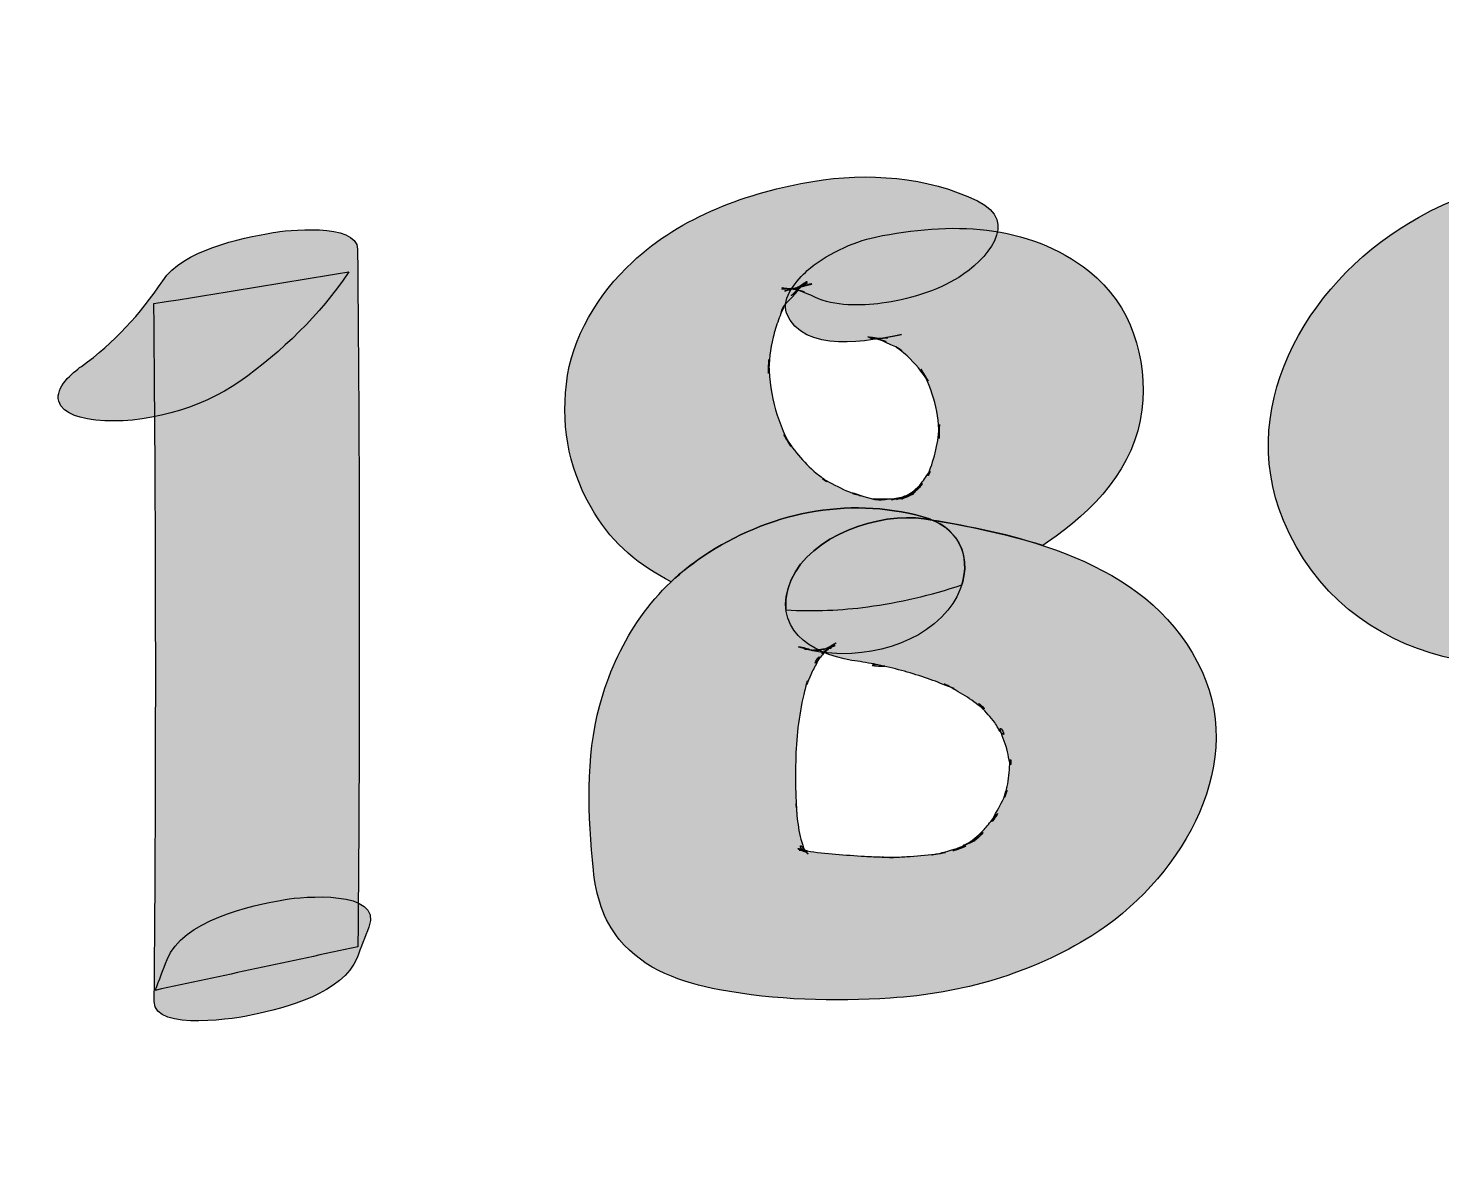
# Model space of a CAD drawing. Header units: millimetres. Extents: x -36 to 627, y -167 to 363.
# Drawn here: x 382.63 to 400.49, y 42.4 to 56.68 of the extents above; entities that cross this region are included whole.
import ezdxf

# ---------------------------------------------------------------- set-up
doc = ezdxf.new("R2010")
doc.units = ezdxf.units.MM
doc.header["$MEASUREMENT"] = 0
doc.layers.add('layer 1', color=7, linetype='Continuous')

msp = doc.modelspace()

# ---------------------------------------------------------------- hatches: boundary and pattern name
at = {"layer": 'layer 1', "true_color": 0x252422}
h = msp.add_hatch(color=250, dxfattribs=at)
edge = h.paths.add_edge_path()
edge.add_spline(control_points=[(405.3619, 53.827), (403.9753, 55.1485), (401.819, 55.1857), (400.1934, 54.2856), (398.8725, 53.5542), (397.8635, 51.9789), (398.4879, 50.4587), (399.2508, 48.6029), (401.5326, 48.1792), (403.1894, 49.1107), (404.7743, 50.0019), (405.2346, 52.0032), (405.0494, 53.6916), (404.9951, 54.1875), (404.0476, 54.1105), (403.7576, 54.0526), (403.3938, 53.9803), (402.4777, 53.6933), (402.4752, 53.1932), (402.4593, 50.1255), (402.5906, 47.0601), (402.883, 44.006), (402.9363, 43.4528), (404.0257, 43.5925), (404.3494, 43.6794), (404.8074, 43.8019), (405.5099, 44.1233), (405.4553, 44.6954), (405.1756, 47.6224), (405.0358, 50.5605), (405.0513, 53.501), (404.1932, 53.3346), (403.3351, 53.1684), (402.477, 53.0027), (402.5883, 51.9932), (402.3984, 50.9137), (401.8035, 50.0775), (401.7834, 50.0492), (401.6923, 49.9747), (401.693, 49.9782), (401.7237, 50.1131), (402.1184, 50.1451), (402.128, 50.1344), (402.0575, 50.2161), (401.79, 50.273), (401.6918, 50.3427), (401.3758, 50.5663), (401.1368, 50.9149), (401.0118, 51.2766), (400.7533, 52.0239), (400.9657, 52.8608), (401.5704, 53.3412), (401.635, 53.3927), (401.7906, 53.4175), (401.6982, 53.4034), (401.5882, 53.3861), (401.826, 53.3939), (401.8758, 53.3861), (402.3001, 53.3182), (402.6706, 53.098), (402.9771, 52.8051), (403.4055, 52.3968), (404.1984, 52.5499), (404.6849, 52.7601), (404.9838, 52.8891), (405.795, 53.414), (405.3619, 53.827)], knot_values=[0, 0, 0, 0, 0.0454545, 0.0454545, 0.0454545, 0.0909091, 0.0909091, 0.0909091, 0.1363636, 0.1363636, 0.1363636, 0.1818182, 0.1818182, 0.1818182, 0.2272727, 0.2272727, 0.2272727, 0.2727273, 0.2727273, 0.2727273, 0.3181818, 0.3181818, 0.3181818, 0.3636364, 0.3636364, 0.3636364, 0.4090909, 0.4090909, 0.4090909, 0.4545455, 0.4545455, 0.4545455, 0.5, 0.5, 0.5, 0.5454545, 0.5454545, 0.5454545, 0.5909091, 0.5909091, 0.5909091, 0.6363636, 0.6363636, 0.6363636, 0.6818182, 0.6818182, 0.6818182, 0.7272727, 0.7272727, 0.7272727, 0.7727273, 0.7727273, 0.7727273, 0.8181818, 0.8181818, 0.8181818, 0.8636364, 0.8636364, 0.8636364, 0.9090909, 0.9090909, 0.9090909, 0.9545455, 0.9545455, 0.9545455, 1, 1, 1, 1], degree=3, periodic=1)
h = msp.add_hatch(color=250, dxfattribs=at)
edge = h.paths.add_edge_path()
edge.add_spline(control_points=[(394.6229, 54.4956), (393.9915, 54.8016), (393.2299, 54.8561), (392.5452, 54.7412), (391.7291, 54.6045), (390.877, 54.2985), (390.2645, 53.7216), (389.8302, 53.3127), (389.4988, 52.7824), (389.4302, 52.18), (389.3632, 51.5882), (389.4775, 51.058), (389.7846, 50.5509), (390.0213, 50.1601), (390.362, 49.8791), (390.7559, 49.6848), (390.877, 49.7999), (391.0093, 49.9061), (391.1531, 50.0026), (391.9727, 50.5523), (392.9739, 50.7688), (393.934, 50.5043), (394.3911, 50.3783), (394.5398, 50.0074), (394.4258, 49.6463), (394.0364, 49.5117), (393.631, 49.4208), (393.2365, 49.3673), (392.9107, 49.3234), (392.5584, 49.3069), (392.2043, 49.3289), (392.1914, 49.4404), (392.2104, 49.5664), (392.2709, 49.7067), (392.5125, 50.2664), (393.3871, 50.5658), (393.9504, 50.4771), (394.4355, 50.4008), (394.9545, 50.3016), (395.4475, 50.1408), (395.4475, 50.1408), (395.5082, 50.1817), (395.5082, 50.1817), (396.0851, 50.5788), (396.6149, 51.1243), (396.6994, 51.8535), (396.7745, 52.5055), (396.5681, 53.1884), (396.0366, 53.6039), (395.2491, 54.2205), (394.2755, 54.2311), (393.3346, 54.0382), (393.0511, 53.9801), (392.692, 53.8073), (392.4731, 53.6139), (392.3518, 53.5067), (392.1416, 53.2712), (392.2132, 53.0778), (392.4068, 52.5553), (393.2808, 52.7274), (393.6642, 52.8061), (393.4128, 52.7606), (393.3554, 52.747), (393.4921, 52.7653), (393.2667, 52.7552), (393.2175, 52.7511), (393.3453, 52.7522), (393.5619, 52.741), (393.0838, 52.8079), (393.295, 52.7583), (393.3341, 52.7517), (393.3725, 52.744), (393.4109, 52.7344), (393.4886, 52.7138), (393.4879, 52.715), (393.4081, 52.7375), (393.3287, 52.7618), (393.3269, 52.7606), (393.4027, 52.7339), (393.4394, 52.7197), (393.4755, 52.7037), (393.5116, 52.6866), (393.5554, 52.6653), (393.6335, 52.6392), (393.6672, 52.6014), (393.5814, 52.66), (393.5731, 52.6635), (393.6441, 52.612), (393.675, 52.5878), (393.7051, 52.5623), (393.7342, 52.5357), (393.8377, 52.4416), (393.9241, 52.3339), (393.9999, 52.2168), (393.9999, 52.2168), (393.9098, 52.3683), (393.9098, 52.3683), (394.0685, 52.0979), (394.1418, 51.8055), (394.1401, 51.493), (394.1406, 51.5515), (394.1413, 51.6102), (394.1418, 51.6688), (394.1329, 51.448), (394.0826, 51.2516), (394.0034, 51.0463), (393.972, 50.9634), (394.0785, 51.1568), (393.9933, 51.0397), (393.9573, 50.9894), (393.9222, 50.9386), (393.885, 50.8887), (393.7831, 50.752), (393.9927, 50.9805), (393.9058, 50.9089), (393.866, 50.8763), (393.8269, 50.8409), (393.7897, 50.8066), (393.6495, 50.6781), (393.962, 50.9124), (393.8477, 50.845), (393.8033, 50.8183), (393.7578, 50.7918), (393.714, 50.7639), (393.5163, 50.6396), (393.998, 50.881), (393.7796, 50.7965), (393.7311, 50.7775), (393.682, 50.7574), (393.634, 50.7373), (393.4844, 50.6745), (393.9725, 50.8373), (393.7625, 50.7799), (393.7134, 50.7663), (393.6649, 50.7515), (393.6157, 50.7391), (393.3973, 50.6841), (393.7016, 50.7616), (393.7536, 50.7628), (393.6963, 50.7616), (393.6288, 50.742), (393.5713, 50.7349), (393.5193, 50.7284), (393.3245, 50.7143), (393.5495, 50.7279), (393.7743, 50.7408), (393.579, 50.7307), (393.5263, 50.7302), (393.4755, 50.7296), (393.424, 50.7307), (393.3732, 50.7326), (393.1778, 50.7408), (393.3926, 50.7042), (393.4453, 50.7225), (393.3707, 50.6965), (393.192, 50.7621), (393.1164, 50.7806), (392.9701, 50.8154), (393.079, 50.8096), (393.1482, 50.767), (393.1098, 50.7906), (393.0499, 50.8019), (393.0073, 50.8183), (392.905, 50.8597), (392.8092, 50.9101), (392.7121, 50.9622), (392.5824, 51.0313), (392.7784, 50.9042), (392.7062, 50.9634), (392.6676, 50.9953), (392.6264, 51.0238), (392.5878, 51.0557), (392.4234, 51.1954), (392.2884, 51.3593), (392.1772, 51.5433), (392.2074, 51.493), (392.2369, 51.4421), (392.2671, 51.3918), (392.076, 51.7308), (391.9848, 52.1037), (391.9873, 52.4926), (391.9859, 52.4338), (391.9854, 52.3753), (391.9848, 52.3161), (391.9901, 52.4701), (392.0067, 52.6221), (392.0428, 52.7719), (392.0612, 52.8458), (392.0831, 52.9191), (392.1097, 52.9908), (392.1226, 53.0268), (392.1369, 53.0624), (392.1523, 53.0973), (392.1884, 53.176), (392.1837, 53.1671), (392.1376, 53.0694), (392.1423, 53.1961), (392.3352, 53.2843), (392.367, 53.3955), (392.2617, 53.2867), (392.2453, 53.2677), (392.3169, 53.3382), (392.3441, 53.3635), (392.3719, 53.3885), (392.4008, 53.4126), (392.6222, 53.5978), (392.2298, 53.3204), (392.3937, 53.4103), (392.6665, 53.5613), (392.1559, 53.3185), (392.3518, 53.3979), (392.4766, 53.4482), (392.7151, 53.4812), (392.2802, 53.3819), (392.3345, 53.3944), (392.3902, 53.4098), (392.444, 53.4234), (391.9896, 53.3061), (392.2553, 53.3747), (392.3754, 53.3949), (392.1451, 53.3831), (392.0938, 53.3789), (392.2203, 53.3813), (392.2577, 53.3813), (392.2956, 53.3808), (392.3328, 53.3784), (392.1404, 53.3991), (392.1008, 53.4026), (392.2144, 53.389), (392.2516, 53.3843), (392.2884, 53.3777), (392.3251, 53.3707), (392.3618, 53.3635), (392.3984, 53.3553), (392.4346, 53.3459), (392.2907, 53.392), (392.2659, 53.3991), (392.3612, 53.3672), (392.431, 53.3387), (392.5002, 53.3115), (392.5683, 53.2789), (392.8109, 53.1612), (393.1565, 53.1689), (393.4128, 53.2014), (393.7328, 53.2422), (394.1128, 53.3534), (394.3874, 53.5292), (394.7224, 53.7434), (395.1763, 54.2275), (394.6229, 54.4956)], knot_values=[0, 0, 0, 0, 0.0120482, 0.0120482, 0.0120482, 0.0240964, 0.0240964, 0.0240964, 0.0361446, 0.0361446, 0.0361446, 0.0481928, 0.0481928, 0.0481928, 0.060241, 0.060241, 0.060241, 0.0722892, 0.0722892, 0.0722892, 0.0843373, 0.0843373, 0.0843373, 0.0963855, 0.0963855, 0.0963855, 0.1084337, 0.1084337, 0.1084337, 0.1204819, 0.1204819, 0.1204819, 0.1325301, 0.1325301, 0.1325301, 0.1445783, 0.1445783, 0.1445783, 0.1566265, 0.1566265, 0.1566265, 0.1686747, 0.1686747, 0.1686747, 0.1807229, 0.1807229, 0.1807229, 0.1927711, 0.1927711, 0.1927711, 0.2048193, 0.2048193, 0.2048193, 0.2168675, 0.2168675, 0.2168675, 0.2289157, 0.2289157, 0.2289157, 0.2409639, 0.2409639, 0.2409639, 0.253012, 0.253012, 0.253012, 0.2650602, 0.2650602, 0.2650602, 0.2771084, 0.2771084, 0.2771084, 0.2891566, 0.2891566, 0.2891566, 0.3012048, 0.3012048, 0.3012048, 0.313253, 0.313253, 0.313253, 0.3253012, 0.3253012, 0.3253012, 0.3373494, 0.3373494, 0.3373494, 0.3493976, 0.3493976, 0.3493976, 0.3614458, 0.3614458, 0.3614458, 0.373494, 0.373494, 0.373494, 0.3855422, 0.3855422, 0.3855422, 0.3975904, 0.3975904, 0.3975904, 0.4096386, 0.4096386, 0.4096386, 0.4216867, 0.4216867, 0.4216867, 0.4337349, 0.4337349, 0.4337349, 0.4457831, 0.4457831, 0.4457831, 0.4578313, 0.4578313, 0.4578313, 0.4698795, 0.4698795, 0.4698795, 0.4819277, 0.4819277, 0.4819277, 0.4939759, 0.4939759, 0.4939759, 0.5060241, 0.5060241, 0.5060241, 0.5180723, 0.5180723, 0.5180723, 0.5301205, 0.5301205, 0.5301205, 0.5421687, 0.5421687, 0.5421687, 0.5542169, 0.5542169, 0.5542169, 0.5662651, 0.5662651, 0.5662651, 0.5783133, 0.5783133, 0.5783133, 0.5903614, 0.5903614, 0.5903614, 0.6024096, 0.6024096, 0.6024096, 0.6144578, 0.6144578, 0.6144578, 0.626506, 0.626506, 0.626506, 0.6385542, 0.6385542, 0.6385542, 0.6506024, 0.6506024, 0.6506024, 0.6626506, 0.6626506, 0.6626506, 0.6746988, 0.6746988, 0.6746988, 0.686747, 0.686747, 0.686747, 0.6987952, 0.6987952, 0.6987952, 0.7108434, 0.7108434, 0.7108434, 0.7228916, 0.7228916, 0.7228916, 0.7349398, 0.7349398, 0.7349398, 0.746988, 0.746988, 0.746988, 0.7590361, 0.7590361, 0.7590361, 0.7710843, 0.7710843, 0.7710843, 0.7831325, 0.7831325, 0.7831325, 0.7951807, 0.7951807, 0.7951807, 0.8072289, 0.8072289, 0.8072289, 0.8192771, 0.8192771, 0.8192771, 0.8313253, 0.8313253, 0.8313253, 0.8433735, 0.8433735, 0.8433735, 0.8554217, 0.8554217, 0.8554217, 0.8674699, 0.8674699, 0.8674699, 0.8795181, 0.8795181, 0.8795181, 0.8915663, 0.8915663, 0.8915663, 0.9036145, 0.9036145, 0.9036145, 0.9156627, 0.9156627, 0.9156627, 0.9277108, 0.9277108, 0.9277108, 0.939759, 0.939759, 0.939759, 0.9518072, 0.9518072, 0.9518072, 0.9638554, 0.9638554, 0.9638554, 0.9759036, 0.9759036, 0.9759036, 0.9879518, 0.9879518, 0.9879518, 1, 1, 1, 1], degree=3, periodic=1)
h = msp.add_hatch(color=250, dxfattribs=at)
edge = h.paths.add_edge_path()
edge.add_spline(control_points=[(385.305, 52.2141), (385.8428, 52.5964), (386.3126, 53.0491), (386.6825, 53.5972), (385.8617, 53.464), (385.0416, 53.3301), (384.2208, 53.1971), (384.2485, 50.2589), (384.2504, 47.3208), (384.2255, 44.3826), (384.2225, 43.9862), (385.3191, 44.1791), (385.467, 44.211), (385.873, 44.2981), (386.6151, 44.4886), (386.7862, 44.9325), (386.8358, 45.062), (386.8861, 45.1916), (386.9358, 45.3213), (387.1198, 45.7994), (386.0843, 45.7059), (385.8795, 45.6697), (385.441, 45.5929), (384.577, 45.404), (384.3871, 44.9112), (384.3374, 44.7815), (384.2876, 44.652), (384.2373, 44.5223), (385.0906, 44.7058), (385.9446, 44.8887), (386.7979, 45.072), (386.8222, 48.0102), (386.8211, 50.9483), (386.7932, 53.8858), (386.7897, 54.2279), (385.8694, 54.1209), (385.725, 54.0954), (385.3008, 54.0207), (384.5919, 53.8716), (384.3314, 53.4858), (384.0474, 53.0646), (383.7196, 52.6994), (383.3048, 52.4047), (383.1922, 52.3248), (382.9715, 52.1401), (383.0183, 51.965), (383.0656, 51.788), (383.3486, 51.7419), (383.4858, 51.7265), (384.0793, 51.6621), (384.8185, 51.8685), (385.305, 52.2141)], knot_values=[0, 0, 0, 0, 0.0588235, 0.0588235, 0.0588235, 0.1176471, 0.1176471, 0.1176471, 0.1764706, 0.1764706, 0.1764706, 0.2352941, 0.2352941, 0.2352941, 0.2941176, 0.2941176, 0.2941176, 0.3529412, 0.3529412, 0.3529412, 0.4117647, 0.4117647, 0.4117647, 0.4705882, 0.4705882, 0.4705882, 0.5294118, 0.5294118, 0.5294118, 0.5882353, 0.5882353, 0.5882353, 0.6470588, 0.6470588, 0.6470588, 0.7058824, 0.7058824, 0.7058824, 0.7647059, 0.7647059, 0.7647059, 0.8235294, 0.8235294, 0.8235294, 0.8823529, 0.8823529, 0.8823529, 0.9411765, 0.9411765, 0.9411765, 1, 1, 1, 1], degree=3, periodic=1)
h = msp.add_hatch(color=250, dxfattribs=at)
edge = h.paths.add_edge_path()
edge.add_spline(control_points=[(393.934, 50.5043), (392.9739, 50.7688), (391.9727, 50.5523), (391.1531, 50.0026), (390.4839, 49.554), (390.0637, 48.8912), (389.8531, 48.1248), (389.6695, 47.4585), (389.7051, 46.7223), (389.7714, 46.0413), (389.8016, 45.7299), (389.8962, 45.4104), (390.0993, 45.1655), (390.4224, 44.7748), (390.8875, 44.6205), (391.3661, 44.5292), (392.0628, 44.3974), (392.8173, 44.3784), (393.522, 44.4239), (394.4197, 44.4819), (395.3044, 44.7322), (396.0683, 45.2121), (397.1295, 45.8779), (398.0325, 47.291), (397.4603, 48.5509), (396.8519, 49.8907), (395.2742, 50.2688), (393.9504, 50.4771), (393.3871, 50.5658), (392.5125, 50.2664), (392.2709, 49.7067), (392.0136, 49.1101), (392.5036, 48.7747), (393.0379, 48.6906), (393.1303, 48.6764), (393.222, 48.6616), (393.3136, 48.645), (393.3504, 48.6379), (393.4131, 48.6178), (393.4534, 48.6183), (393.2024, 48.6131), (393.2923, 48.6527), (393.4037, 48.6272), (393.6025, 48.5818), (393.7996, 48.5284), (393.9918, 48.4622), (394.0812, 48.4313), (394.1683, 48.3959), (394.2564, 48.3622), (394.4488, 48.2887), (394.1966, 48.3875), (394.2008, 48.3905), (394.2121, 48.3987), (394.3334, 48.3212), (394.3523, 48.3107), (394.4303, 48.2669), (394.5061, 48.2196), (394.5794, 48.1674), (394.615, 48.1426), (394.6482, 48.1094), (394.6854, 48.0881), (394.7801, 48.0337), (394.5593, 48.2278), (394.6724, 48.1), (394.7304, 48.0354), (394.7896, 47.974), (394.8411, 47.9041), (394.87, 47.865), (394.8955, 47.8006), (394.931, 47.7685), (395.0109, 47.6952), (394.8866, 47.9101), (394.9156, 47.8017), (394.9399, 47.7118), (394.983, 47.629), (395.0043, 47.5372), (395.0156, 47.4904), (395.0186, 47.4408), (395.031, 47.3951), (395.0577, 47.2993), (395.0441, 47.5431), (395.0317, 47.3792), (395.0245, 47.2839), (395.0179, 47.1905), (394.9991, 47.0957), (394.9966, 47.0851), (394.9322, 46.8625), (394.9807, 47.0046), (395.0228, 47.1282), (394.9678, 46.981), (394.9552, 46.9519), (394.9156, 46.8609), (394.8624, 46.7797), (394.8191, 46.6909), (394.7576, 46.5631), (394.9411, 46.8396), (394.85, 46.7288), (394.8109, 46.6804), (394.7735, 46.6305), (394.7321, 46.5832), (394.6995, 46.546), (394.663, 46.5111), (394.6298, 46.4739), (394.4659, 46.285), (394.7901, 46.591), (394.66, 46.4969), (394.6197, 46.4678), (394.5813, 46.4353), (394.5403, 46.4058), (394.4895, 46.369), (394.3535, 46.3159), (394.5268, 46.3868), (394.7351, 46.4727), (394.3907, 46.3288), (394.3505, 46.3081), (394.1889, 46.2253), (394.6085, 46.385), (394.4338, 46.3353), (394.3624, 46.3152), (394.2924, 46.2915), (394.2203, 46.2732), (394.1919, 46.266), (394.1629, 46.259), (394.1339, 46.2519), (394.0178, 46.2283), (394.0178, 46.2264), (394.1344, 46.2477), (394.1634, 46.2531), (394.1924, 46.2578), (394.2215, 46.2625), (394.177, 46.2555), (394.1327, 46.2489), (394.0883, 46.2436), (393.9693, 46.2283), (393.8504, 46.2176), (393.7303, 46.211), (393.6699, 46.2075), (393.6102, 46.2051), (393.5498, 46.204), (393.5042, 46.2028), (393.3061, 46.2082), (393.4877, 46.2016), (393.6699, 46.1951), (393.4705, 46.204), (393.4255, 46.2058), (393.3499, 46.2082), (393.274, 46.2122), (393.1982, 46.2164), (392.9545, 46.2311), (392.7089, 46.2484), (392.4675, 46.2826), (392.1775, 46.3236), (392.6722, 46.2395), (392.3935, 46.3081), (392.2568, 46.3412), (392.5574, 46.2129), (392.442, 46.2904), (392.3852, 46.3299), (392.3994, 46.3147), (392.4846, 46.2442), (392.4586, 46.2714), (392.4362, 46.3004), (392.4165, 46.3323), (392.339, 46.4088), (392.4385, 46.2134), (392.4242, 46.3217), (392.4177, 46.369), (392.3941, 46.4182), (392.3835, 46.4662), (392.361, 46.5655), (392.3491, 46.6668), (392.3402, 46.7684), (392.339, 46.7874), (392.329, 46.9449), (392.3343, 46.8555), (392.3397, 46.7584), (392.3308, 46.9442), (392.3301, 46.9639), (392.3248, 47.1147), (392.3231, 47.2656), (392.3273, 47.4164), (392.3348, 47.6999), (392.3627, 47.9846), (392.4296, 48.2604), (392.4439, 48.3177), (392.458, 48.3763), (392.4764, 48.432), (392.4249, 48.2758), (392.5101, 48.4928), (392.5272, 48.5296), (392.5509, 48.5792), (392.5787, 48.6267), (392.6024, 48.6757), (392.6864, 48.8486), (392.5125, 48.5811), (392.593, 48.6733), (392.626, 48.7113), (392.6562, 48.7522), (392.69, 48.7899), (392.8119, 48.9255), (392.7503, 48.8225), (392.6557, 48.7758), (392.6869, 48.7911), (392.7445, 48.8426), (392.7747, 48.8688), (392.8627, 48.9266), (392.8574, 48.9266), (392.7586, 48.8674), (392.6581, 48.8119), (392.6544, 48.8084), (392.7468, 48.8574), (392.8574, 48.903), (392.8936, 48.8763), (392.6172, 48.8201), (392.7243, 48.8421), (392.9468, 48.8669), (392.5509, 48.8213), (392.6438, 48.832), (392.7438, 48.803), (392.4378, 48.8302), (392.6609, 48.8107), (392.1941, 48.9042), (392.4308, 48.8391), (393.0285, 48.674), (393.8403, 48.8236), (394.2493, 49.326), (394.6019, 49.7587), (394.5305, 50.3399), (393.934, 50.5043)], knot_values=[0, 0, 0, 0, 0.0131579, 0.0131579, 0.0131579, 0.0263158, 0.0263158, 0.0263158, 0.0394737, 0.0394737, 0.0394737, 0.0526316, 0.0526316, 0.0526316, 0.0657895, 0.0657895, 0.0657895, 0.0789474, 0.0789474, 0.0789474, 0.0921053, 0.0921053, 0.0921053, 0.1052632, 0.1052632, 0.1052632, 0.1184211, 0.1184211, 0.1184211, 0.1315789, 0.1315789, 0.1315789, 0.1447368, 0.1447368, 0.1447368, 0.1578947, 0.1578947, 0.1578947, 0.1710526, 0.1710526, 0.1710526, 0.1842105, 0.1842105, 0.1842105, 0.1973684, 0.1973684, 0.1973684, 0.2105263, 0.2105263, 0.2105263, 0.2236842, 0.2236842, 0.2236842, 0.2368421, 0.2368421, 0.2368421, 0.25, 0.25, 0.25, 0.2631579, 0.2631579, 0.2631579, 0.2763158, 0.2763158, 0.2763158, 0.2894737, 0.2894737, 0.2894737, 0.3026316, 0.3026316, 0.3026316, 0.3157895, 0.3157895, 0.3157895, 0.3289474, 0.3289474, 0.3289474, 0.3421053, 0.3421053, 0.3421053, 0.3552632, 0.3552632, 0.3552632, 0.3684211, 0.3684211, 0.3684211, 0.3815789, 0.3815789, 0.3815789, 0.3947368, 0.3947368, 0.3947368, 0.4078947, 0.4078947, 0.4078947, 0.4210526, 0.4210526, 0.4210526, 0.4342105, 0.4342105, 0.4342105, 0.4473684, 0.4473684, 0.4473684, 0.4605263, 0.4605263, 0.4605263, 0.4736842, 0.4736842, 0.4736842, 0.4868421, 0.4868421, 0.4868421, 0.5, 0.5, 0.5, 0.5131579, 0.5131579, 0.5131579, 0.5263158, 0.5263158, 0.5263158, 0.5394737, 0.5394737, 0.5394737, 0.5526316, 0.5526316, 0.5526316, 0.5657895, 0.5657895, 0.5657895, 0.5789474, 0.5789474, 0.5789474, 0.5921053, 0.5921053, 0.5921053, 0.6052632, 0.6052632, 0.6052632, 0.6184211, 0.6184211, 0.6184211, 0.6315789, 0.6315789, 0.6315789, 0.6447368, 0.6447368, 0.6447368, 0.6578947, 0.6578947, 0.6578947, 0.6710526, 0.6710526, 0.6710526, 0.6842105, 0.6842105, 0.6842105, 0.6973684, 0.6973684, 0.6973684, 0.7105263, 0.7105263, 0.7105263, 0.7236842, 0.7236842, 0.7236842, 0.7368421, 0.7368421, 0.7368421, 0.75, 0.75, 0.75, 0.7631579, 0.7631579, 0.7631579, 0.7763158, 0.7763158, 0.7763158, 0.7894737, 0.7894737, 0.7894737, 0.8026316, 0.8026316, 0.8026316, 0.8157895, 0.8157895, 0.8157895, 0.8289474, 0.8289474, 0.8289474, 0.8421053, 0.8421053, 0.8421053, 0.8552632, 0.8552632, 0.8552632, 0.8684211, 0.8684211, 0.8684211, 0.8815789, 0.8815789, 0.8815789, 0.8947368, 0.8947368, 0.8947368, 0.9078947, 0.9078947, 0.9078947, 0.9210526, 0.9210526, 0.9210526, 0.9342105, 0.9342105, 0.9342105, 0.9473684, 0.9473684, 0.9473684, 0.9605263, 0.9605263, 0.9605263, 0.9736842, 0.9736842, 0.9736842, 0.9868421, 0.9868421, 0.9868421, 1, 1, 1, 1], degree=3, periodic=1)

# ---------------------------------------------------------------- linework, layer by layer
at = {"layer": 'layer 1', "color": 250, "lineweight": 25}
msp.add_open_spline([(524.7262, 31.4324), (524.7262, 31.4324), (527.7263, 31.4324), (527.7263, 31.4324), (527.7263, 31.4324), (527.7262, 53.5324), (527.7262, 53.5324), (527.7262, 53.5324), (524.7262, 53.5324), (524.7262, 53.5324), (524.7262, 53.5324), (524.7262, 73.5324), (524.7262, 73.5324), (524.7262, 73.5324), (527.7262, 73.5324), (527.7262, 73.5324), (527.7262, 73.5324), (527.7262, 95.5324), (527.7262, 95.5324), (527.7262, 95.5324), (524.7261, 95.5324), (524.7261, 95.5324), (524.7261, 95.5324), (524.7261, 111.5324), (524.7261, 111.5324), (524.7261, 111.5324), (527.7262, 111.5324), (527.7262, 111.5324), (527.7262, 111.5324), (527.7262, 116.5324), (527.7262, 116.5324), (527.7262, 138.5324), (509.7262, 156.5324), (487.7262, 156.5324), (487.7262, 156.5324), (474.726, 156.5323), (474.726, 156.5323), (474.726, 156.5323), (474.726, 153.5321), (474.726, 153.5321), (474.726, 153.5321), (454.7259, 153.5321), (454.7259, 153.5321), (454.7259, 153.5321), (454.7259, 156.5323), (454.7259, 156.5323), (454.7259, 156.5323), (434.7258, 156.5324), (434.7258, 156.5324), (434.7258, 156.5324), (434.7258, 153.5323), (434.7258, 153.5323), (434.7258, 153.5323), (414.7257, 153.5323), (414.7257, 153.5323), (414.7257, 153.5323), (414.7257, 156.5324), (414.7257, 156.5324), (414.7257, 156.5324), (390.7267, 156.5324), (390.7267, 156.5324), (390.7267, 156.5324), (390.7267, 153.5323), (390.7267, 153.5323), (390.7267, 153.5323), (370.7266, 153.5323), (370.7266, 153.5323), (370.7266, 153.5323), (370.7266, 156.5324), (370.7266, 156.5324), (370.7266, 156.5324), (350.7265, 156.5323), (350.7265, 156.5323), (350.7265, 156.5323), (350.7265, 153.5321), (350.7265, 153.5321), (350.7265, 153.5321), (330.7264, 153.5321), (330.7264, 153.5321), (330.7264, 153.5321), (330.7264, 156.5323), (330.7264, 156.5323), (330.7264, 156.5323), (317.7262, 156.5324), (317.7262, 156.5324), (295.7262, 156.5324), (277.7262, 138.5324), (277.7262, 116.5324), (277.7262, 116.5324), (277.726, 111.5324), (277.726, 111.5324), (277.726, 111.5324), (280.726, 111.5324), (280.726, 111.5324), (280.726, 111.5324), (280.726, 95.5324), (280.726, 95.5324), (280.726, 95.5324), (277.726, 95.5324), (277.726, 95.5324), (277.726, 95.5324), (277.7261, 73.5326), (277.7261, 73.5326), (277.7261, 73.5326), (280.7262, 73.5326), (280.7262, 73.5326), (280.7262, 73.5326), (280.7262, 53.5325), (280.7262, 53.5325), (280.7262, 53.5325), (277.7261, 53.5325), (277.7261, 53.5325), (277.7261, 53.5325), (277.977, 31.5494), (277.977, 31.5494), (277.977, 31.5494), (280.6398, 31.5634), (280.6398, 31.5634)], degree=3, knots=[0, 0, 0, 0, 0.025641, 0.025641, 0.025641, 0.0512821, 0.0512821, 0.0512821, 0.0769231, 0.0769231, 0.0769231, 0.1025641, 0.1025641, 0.1025641, 0.1282051, 0.1282051, 0.1282051, 0.1538462, 0.1538462, 0.1538462, 0.1794872, 0.1794872, 0.1794872, 0.2051282, 0.2051282, 0.2051282, 0.2307692, 0.2307692, 0.2307692, 0.2564103, 0.2564103, 0.2564103, 0.2820513, 0.2820513, 0.2820513, 0.3076923, 0.3076923, 0.3076923, 0.3333333, 0.3333333, 0.3333333, 0.3589744, 0.3589744, 0.3589744, 0.3846154, 0.3846154, 0.3846154, 0.4102564, 0.4102564, 0.4102564, 0.4358974, 0.4358974, 0.4358974, 0.4615385, 0.4615385, 0.4615385, 0.4871795, 0.4871795, 0.4871795, 0.5128205, 0.5128205, 0.5128205, 0.5384615, 0.5384615, 0.5384615, 0.5641026, 0.5641026, 0.5641026, 0.5897436, 0.5897436, 0.5897436, 0.6153846, 0.6153846, 0.6153846, 0.6410256, 0.6410256, 0.6410256, 0.6666667, 0.6666667, 0.6666667, 0.6923077, 0.6923077, 0.6923077, 0.7179487, 0.7179487, 0.7179487, 0.7435897, 0.7435897, 0.7435897, 0.7692308, 0.7692308, 0.7692308, 0.7948718, 0.7948718, 0.7948718, 0.8205128, 0.8205128, 0.8205128, 0.8461538, 0.8461538, 0.8461538, 0.8717949, 0.8717949, 0.8717949, 0.8974359, 0.8974359, 0.8974359, 0.9230769, 0.9230769, 0.9230769, 0.9487179, 0.9487179, 0.9487179, 0.974359, 0.974359, 0.974359, 1, 1, 1, 1], dxfattribs=at)
at = {"layer": 'layer 1', "color": 250}
for points, knots in [([(405.3619, 53.827), (403.9753, 55.1485), (401.819, 55.1857), (400.1934, 54.2856), (398.8725, 53.5542), (397.8635, 51.9789), (398.4879, 50.4587), (399.2508, 48.6029), (401.5326, 48.1792), (403.1894, 49.1107), (404.7743, 50.0019), (405.2346, 52.0032), (405.0494, 53.6916), (404.9951, 54.1875), (404.0476, 54.1105), (403.7576, 54.0526), (403.3938, 53.9803), (402.4777, 53.6933), (402.4752, 53.1932), (402.4593, 50.1255), (402.5906, 47.0601), (402.883, 44.006), (402.9363, 43.4528), (404.0257, 43.5925), (404.3494, 43.6794), (404.8074, 43.8019), (405.5099, 44.1233), (405.4553, 44.6954), (405.1756, 47.6224), (405.0358, 50.5605), (405.0513, 53.501), (404.1932, 53.3346), (403.3351, 53.1684), (402.477, 53.0027), (402.5883, 51.9932), (402.3984, 50.9137), (401.8035, 50.0775), (401.7834, 50.0492), (401.6923, 49.9747), (401.693, 49.9782), (401.7237, 50.1131), (402.1184, 50.1451), (402.128, 50.1344), (402.0575, 50.2161), (401.79, 50.273), (401.6918, 50.3427), (401.3758, 50.5663), (401.1368, 50.9149), (401.0118, 51.2766), (400.7533, 52.0239), (400.9657, 52.8608), (401.5704, 53.3412), (401.635, 53.3927), (401.7906, 53.4175), (401.6982, 53.4034), (401.5882, 53.3861), (401.826, 53.3939), (401.8758, 53.3861), (402.3001, 53.3182), (402.6706, 53.098), (402.9771, 52.8051), (403.4055, 52.3968), (404.1984, 52.5499), (404.6849, 52.7601), (404.9838, 52.8891), (405.795, 53.414), (405.3619, 53.827)], [0, 0, 0, 0, 0.0454545, 0.0454545, 0.0454545, 0.0909091, 0.0909091, 0.0909091, 0.1363636, 0.1363636, 0.1363636, 0.1818182, 0.1818182, 0.1818182, 0.2272727, 0.2272727, 0.2272727, 0.2727273, 0.2727273, 0.2727273, 0.3181818, 0.3181818, 0.3181818, 0.3636364, 0.3636364, 0.3636364, 0.4090909, 0.4090909, 0.4090909, 0.4545455, 0.4545455, 0.4545455, 0.5, 0.5, 0.5, 0.5454545, 0.5454545, 0.5454545, 0.5909091, 0.5909091, 0.5909091, 0.6363636, 0.6363636, 0.6363636, 0.6818182, 0.6818182, 0.6818182, 0.7272727, 0.7272727, 0.7272727, 0.7727273, 0.7727273, 0.7727273, 0.8181818, 0.8181818, 0.8181818, 0.8636364, 0.8636364, 0.8636364, 0.9090909, 0.9090909, 0.9090909, 0.9545455, 0.9545455, 0.9545455, 1, 1, 1, 1]), ([(394.6229, 54.4956), (393.9915, 54.8016), (393.2299, 54.8561), (392.5452, 54.7412), (391.7291, 54.6045), (390.877, 54.2985), (390.2645, 53.7216), (389.8302, 53.3127), (389.4988, 52.7824), (389.4302, 52.18), (389.3632, 51.5882), (389.4775, 51.058), (389.7846, 50.5509), (390.0213, 50.1601), (390.362, 49.8791), (390.7559, 49.6848), (390.877, 49.7999), (391.0093, 49.9061), (391.1531, 50.0026), (391.9727, 50.5523), (392.9739, 50.7688), (393.934, 50.5043), (394.3911, 50.3783), (394.5398, 50.0074), (394.4258, 49.6463), (394.0364, 49.5117), (393.631, 49.4208), (393.2365, 49.3673), (392.9107, 49.3234), (392.5584, 49.3069), (392.2043, 49.3289), (392.1914, 49.4404), (392.2104, 49.5664), (392.2709, 49.7067), (392.5125, 50.2664), (393.3871, 50.5658), (393.9504, 50.4771), (394.4355, 50.4008), (394.9545, 50.3016), (395.4475, 50.1408), (395.4475, 50.1408), (395.5082, 50.1817), (395.5082, 50.1817), (396.0851, 50.5788), (396.6149, 51.1243), (396.6994, 51.8535), (396.7745, 52.5055), (396.5681, 53.1884), (396.0366, 53.6039), (395.2491, 54.2205), (394.2755, 54.2311), (393.3346, 54.0382), (393.0511, 53.9801), (392.692, 53.8073), (392.4731, 53.6139), (392.3518, 53.5067), (392.1416, 53.2712), (392.2132, 53.0778), (392.4068, 52.5553), (393.2808, 52.7274), (393.6642, 52.8061), (393.4128, 52.7606), (393.3554, 52.747), (393.4921, 52.7653), (393.2667, 52.7552), (393.2175, 52.7511), (393.3453, 52.7522), (393.5619, 52.741), (393.0838, 52.8079), (393.295, 52.7583), (393.3341, 52.7517), (393.3725, 52.744), (393.4109, 52.7344), (393.4886, 52.7138), (393.4879, 52.715), (393.4081, 52.7375), (393.3287, 52.7618), (393.3269, 52.7606), (393.4027, 52.7339), (393.4394, 52.7197), (393.4755, 52.7037), (393.5116, 52.6866), (393.5554, 52.6653), (393.6335, 52.6392), (393.6672, 52.6014), (393.5814, 52.66), (393.5731, 52.6635), (393.6441, 52.612), (393.675, 52.5878), (393.7051, 52.5623), (393.7342, 52.5357), (393.8377, 52.4416), (393.9241, 52.3339), (393.9999, 52.2168), (393.9999, 52.2168), (393.9098, 52.3683), (393.9098, 52.3683), (394.0685, 52.0979), (394.1418, 51.8055), (394.1401, 51.493), (394.1406, 51.5515), (394.1413, 51.6102), (394.1418, 51.6688), (394.1329, 51.448), (394.0826, 51.2516), (394.0034, 51.0463), (393.972, 50.9634), (394.0785, 51.1568), (393.9933, 51.0397), (393.9573, 50.9894), (393.9222, 50.9386), (393.885, 50.8887), (393.7831, 50.752), (393.9927, 50.9805), (393.9058, 50.9089), (393.866, 50.8763), (393.8269, 50.8409), (393.7897, 50.8066), (393.6495, 50.6781), (393.962, 50.9124), (393.8477, 50.845), (393.8033, 50.8183), (393.7578, 50.7918), (393.714, 50.7639), (393.5163, 50.6396), (393.998, 50.881), (393.7796, 50.7965), (393.7311, 50.7775), (393.682, 50.7574), (393.634, 50.7373), (393.4844, 50.6745), (393.9725, 50.8373), (393.7625, 50.7799), (393.7134, 50.7663), (393.6649, 50.7515), (393.6157, 50.7391), (393.3973, 50.6841), (393.7016, 50.7616), (393.7536, 50.7628), (393.6963, 50.7616), (393.6288, 50.742), (393.5713, 50.7349), (393.5193, 50.7284), (393.3245, 50.7143), (393.5495, 50.7279), (393.7743, 50.7408), (393.579, 50.7307), (393.5263, 50.7302), (393.4755, 50.7296), (393.424, 50.7307), (393.3732, 50.7326), (393.1778, 50.7408), (393.3926, 50.7042), (393.4453, 50.7225), (393.3707, 50.6965), (393.192, 50.7621), (393.1164, 50.7806), (392.9701, 50.8154), (393.079, 50.8096), (393.1482, 50.767), (393.1098, 50.7906), (393.0499, 50.8019), (393.0073, 50.8183), (392.905, 50.8597), (392.8092, 50.9101), (392.7121, 50.9622), (392.5824, 51.0313), (392.7784, 50.9042), (392.7062, 50.9634), (392.6676, 50.9953), (392.6264, 51.0238), (392.5878, 51.0557), (392.4234, 51.1954), (392.2884, 51.3593), (392.1772, 51.5433), (392.2074, 51.493), (392.2369, 51.4421), (392.2671, 51.3918), (392.076, 51.7308), (391.9848, 52.1037), (391.9873, 52.4926), (391.9859, 52.4338), (391.9854, 52.3753), (391.9848, 52.3161), (391.9901, 52.4701), (392.0067, 52.6221), (392.0428, 52.7719), (392.0612, 52.8458), (392.0831, 52.9191), (392.1097, 52.9908), (392.1226, 53.0268), (392.1369, 53.0624), (392.1523, 53.0973), (392.1884, 53.176), (392.1837, 53.1671), (392.1376, 53.0694), (392.1423, 53.1961), (392.3352, 53.2843), (392.367, 53.3955), (392.2617, 53.2867), (392.2453, 53.2677), (392.3169, 53.3382), (392.3441, 53.3635), (392.3719, 53.3885), (392.4008, 53.4126), (392.6222, 53.5978), (392.2298, 53.3204), (392.3937, 53.4103), (392.6665, 53.5613), (392.1559, 53.3185), (392.3518, 53.3979), (392.4766, 53.4482), (392.7151, 53.4812), (392.2802, 53.3819), (392.3345, 53.3944), (392.3902, 53.4098), (392.444, 53.4234), (391.9896, 53.3061), (392.2553, 53.3747), (392.3754, 53.3949), (392.1451, 53.3831), (392.0938, 53.3789), (392.2203, 53.3813), (392.2577, 53.3813), (392.2956, 53.3808), (392.3328, 53.3784), (392.1404, 53.3991), (392.1008, 53.4026), (392.2144, 53.389), (392.2516, 53.3843), (392.2884, 53.3777), (392.3251, 53.3707), (392.3618, 53.3635), (392.3984, 53.3553), (392.4346, 53.3459), (392.2907, 53.392), (392.2659, 53.3991), (392.3612, 53.3672), (392.431, 53.3387), (392.5002, 53.3115), (392.5683, 53.2789), (392.8109, 53.1612), (393.1565, 53.1689), (393.4128, 53.2014), (393.7328, 53.2422), (394.1128, 53.3534), (394.3874, 53.5292), (394.7224, 53.7434), (395.1763, 54.2275), (394.6229, 54.4956)], [0, 0, 0, 0, 0.0120482, 0.0120482, 0.0120482, 0.0240964, 0.0240964, 0.0240964, 0.0361446, 0.0361446, 0.0361446, 0.0481928, 0.0481928, 0.0481928, 0.060241, 0.060241, 0.060241, 0.0722892, 0.0722892, 0.0722892, 0.0843373, 0.0843373, 0.0843373, 0.0963855, 0.0963855, 0.0963855, 0.1084337, 0.1084337, 0.1084337, 0.1204819, 0.1204819, 0.1204819, 0.1325301, 0.1325301, 0.1325301, 0.1445783, 0.1445783, 0.1445783, 0.1566265, 0.1566265, 0.1566265, 0.1686747, 0.1686747, 0.1686747, 0.1807229, 0.1807229, 0.1807229, 0.1927711, 0.1927711, 0.1927711, 0.2048193, 0.2048193, 0.2048193, 0.2168675, 0.2168675, 0.2168675, 0.2289157, 0.2289157, 0.2289157, 0.2409639, 0.2409639, 0.2409639, 0.253012, 0.253012, 0.253012, 0.2650602, 0.2650602, 0.2650602, 0.2771084, 0.2771084, 0.2771084, 0.2891566, 0.2891566, 0.2891566, 0.3012048, 0.3012048, 0.3012048, 0.313253, 0.313253, 0.313253, 0.3253012, 0.3253012, 0.3253012, 0.3373494, 0.3373494, 0.3373494, 0.3493976, 0.3493976, 0.3493976, 0.3614458, 0.3614458, 0.3614458, 0.373494, 0.373494, 0.373494, 0.3855422, 0.3855422, 0.3855422, 0.3975904, 0.3975904, 0.3975904, 0.4096386, 0.4096386, 0.4096386, 0.4216867, 0.4216867, 0.4216867, 0.4337349, 0.4337349, 0.4337349, 0.4457831, 0.4457831, 0.4457831, 0.4578313, 0.4578313, 0.4578313, 0.4698795, 0.4698795, 0.4698795, 0.4819277, 0.4819277, 0.4819277, 0.4939759, 0.4939759, 0.4939759, 0.5060241, 0.5060241, 0.5060241, 0.5180723, 0.5180723, 0.5180723, 0.5301205, 0.5301205, 0.5301205, 0.5421687, 0.5421687, 0.5421687, 0.5542169, 0.5542169, 0.5542169, 0.5662651, 0.5662651, 0.5662651, 0.5783133, 0.5783133, 0.5783133, 0.5903614, 0.5903614, 0.5903614, 0.6024096, 0.6024096, 0.6024096, 0.6144578, 0.6144578, 0.6144578, 0.626506, 0.626506, 0.626506, 0.6385542, 0.6385542, 0.6385542, 0.6506024, 0.6506024, 0.6506024, 0.6626506, 0.6626506, 0.6626506, 0.6746988, 0.6746988, 0.6746988, 0.686747, 0.686747, 0.686747, 0.6987952, 0.6987952, 0.6987952, 0.7108434, 0.7108434, 0.7108434, 0.7228916, 0.7228916, 0.7228916, 0.7349398, 0.7349398, 0.7349398, 0.746988, 0.746988, 0.746988, 0.7590361, 0.7590361, 0.7590361, 0.7710843, 0.7710843, 0.7710843, 0.7831325, 0.7831325, 0.7831325, 0.7951807, 0.7951807, 0.7951807, 0.8072289, 0.8072289, 0.8072289, 0.8192771, 0.8192771, 0.8192771, 0.8313253, 0.8313253, 0.8313253, 0.8433735, 0.8433735, 0.8433735, 0.8554217, 0.8554217, 0.8554217, 0.8674699, 0.8674699, 0.8674699, 0.8795181, 0.8795181, 0.8795181, 0.8915663, 0.8915663, 0.8915663, 0.9036145, 0.9036145, 0.9036145, 0.9156627, 0.9156627, 0.9156627, 0.9277108, 0.9277108, 0.9277108, 0.939759, 0.939759, 0.939759, 0.9518072, 0.9518072, 0.9518072, 0.9638554, 0.9638554, 0.9638554, 0.9759036, 0.9759036, 0.9759036, 0.9879518, 0.9879518, 0.9879518, 1, 1, 1, 1]), ([(385.305, 52.2141), (385.8428, 52.5964), (386.3126, 53.0491), (386.6825, 53.5972), (385.8617, 53.464), (385.0416, 53.3301), (384.2208, 53.1971), (384.2485, 50.2589), (384.2504, 47.3208), (384.2255, 44.3826), (384.2225, 43.9862), (385.3191, 44.1791), (385.467, 44.211), (385.873, 44.2981), (386.6151, 44.4886), (386.7862, 44.9325), (386.8358, 45.062), (386.8861, 45.1916), (386.9358, 45.3213), (387.1198, 45.7994), (386.0843, 45.7059), (385.8795, 45.6697), (385.441, 45.5929), (384.577, 45.404), (384.3871, 44.9112), (384.3374, 44.7815), (384.2876, 44.652), (384.2373, 44.5223), (385.0906, 44.7058), (385.9446, 44.8887), (386.7979, 45.072), (386.8222, 48.0102), (386.8211, 50.9483), (386.7932, 53.8858), (386.7897, 54.2279), (385.8694, 54.1209), (385.725, 54.0954), (385.3008, 54.0207), (384.5919, 53.8716), (384.3314, 53.4858), (384.0474, 53.0646), (383.7196, 52.6994), (383.3048, 52.4047), (383.1922, 52.3248), (382.9715, 52.1401), (383.0183, 51.965), (383.0656, 51.788), (383.3486, 51.7419), (383.4858, 51.7265), (384.0793, 51.6621), (384.8185, 51.8685), (385.305, 52.2141)], [0, 0, 0, 0, 0.0588235, 0.0588235, 0.0588235, 0.1176471, 0.1176471, 0.1176471, 0.1764706, 0.1764706, 0.1764706, 0.2352941, 0.2352941, 0.2352941, 0.2941176, 0.2941176, 0.2941176, 0.3529412, 0.3529412, 0.3529412, 0.4117647, 0.4117647, 0.4117647, 0.4705882, 0.4705882, 0.4705882, 0.5294118, 0.5294118, 0.5294118, 0.5882353, 0.5882353, 0.5882353, 0.6470588, 0.6470588, 0.6470588, 0.7058824, 0.7058824, 0.7058824, 0.7647059, 0.7647059, 0.7647059, 0.8235294, 0.8235294, 0.8235294, 0.8823529, 0.8823529, 0.8823529, 0.9411765, 0.9411765, 0.9411765, 1, 1, 1, 1]), ([(393.934, 50.5043), (392.9739, 50.7688), (391.9727, 50.5523), (391.1531, 50.0026), (390.4839, 49.554), (390.0637, 48.8912), (389.8531, 48.1248), (389.6695, 47.4585), (389.7051, 46.7223), (389.7714, 46.0413), (389.8016, 45.7299), (389.8962, 45.4104), (390.0993, 45.1655), (390.4224, 44.7748), (390.8875, 44.6205), (391.3661, 44.5292), (392.0628, 44.3974), (392.8173, 44.3784), (393.522, 44.4239), (394.4197, 44.4819), (395.3044, 44.7322), (396.0683, 45.2121), (397.1295, 45.8779), (398.0325, 47.291), (397.4603, 48.5509), (396.8519, 49.8907), (395.2742, 50.2688), (393.9504, 50.4771), (393.3871, 50.5658), (392.5125, 50.2664), (392.2709, 49.7067), (392.0136, 49.1101), (392.5036, 48.7747), (393.0379, 48.6906), (393.1303, 48.6764), (393.222, 48.6616), (393.3136, 48.645), (393.3504, 48.6379), (393.4131, 48.6178), (393.4534, 48.6183), (393.2024, 48.6131), (393.2923, 48.6527), (393.4037, 48.6272), (393.6025, 48.5818), (393.7996, 48.5284), (393.9918, 48.4622), (394.0812, 48.4313), (394.1683, 48.3959), (394.2564, 48.3622), (394.4488, 48.2887), (394.1966, 48.3875), (394.2008, 48.3905), (394.2121, 48.3987), (394.3334, 48.3212), (394.3523, 48.3107), (394.4303, 48.2669), (394.5061, 48.2196), (394.5794, 48.1674), (394.615, 48.1426), (394.6482, 48.1094), (394.6854, 48.0881), (394.7801, 48.0337), (394.5593, 48.2278), (394.6724, 48.1), (394.7304, 48.0354), (394.7896, 47.974), (394.8411, 47.9041), (394.87, 47.865), (394.8955, 47.8006), (394.931, 47.7685), (395.0109, 47.6952), (394.8866, 47.9101), (394.9156, 47.8017), (394.9399, 47.7118), (394.983, 47.629), (395.0043, 47.5372), (395.0156, 47.4904), (395.0186, 47.4408), (395.031, 47.3951), (395.0577, 47.2993), (395.0441, 47.5431), (395.0317, 47.3792), (395.0245, 47.2839), (395.0179, 47.1905), (394.9991, 47.0957), (394.9966, 47.0851), (394.9322, 46.8625), (394.9807, 47.0046), (395.0228, 47.1282), (394.9678, 46.981), (394.9552, 46.9519), (394.9156, 46.8609), (394.8624, 46.7797), (394.8191, 46.6909), (394.7576, 46.5631), (394.9411, 46.8396), (394.85, 46.7288), (394.8109, 46.6804), (394.7735, 46.6305), (394.7321, 46.5832), (394.6995, 46.546), (394.663, 46.5111), (394.6298, 46.4739), (394.4659, 46.285), (394.7901, 46.591), (394.66, 46.4969), (394.6197, 46.4678), (394.5813, 46.4353), (394.5403, 46.4058), (394.4895, 46.369), (394.3535, 46.3159), (394.5268, 46.3868), (394.7351, 46.4727), (394.3907, 46.3288), (394.3505, 46.3081), (394.1889, 46.2253), (394.6085, 46.385), (394.4338, 46.3353), (394.3624, 46.3152), (394.2924, 46.2915), (394.2203, 46.2732), (394.1919, 46.266), (394.1629, 46.259), (394.1339, 46.2519), (394.0178, 46.2283), (394.0178, 46.2264), (394.1344, 46.2477), (394.1634, 46.2531), (394.1924, 46.2578), (394.2215, 46.2625), (394.177, 46.2555), (394.1327, 46.2489), (394.0883, 46.2436), (393.9693, 46.2283), (393.8504, 46.2176), (393.7303, 46.211), (393.6699, 46.2075), (393.6102, 46.2051), (393.5498, 46.204), (393.5042, 46.2028), (393.3061, 46.2082), (393.4877, 46.2016), (393.6699, 46.1951), (393.4705, 46.204), (393.4255, 46.2058), (393.3499, 46.2082), (393.274, 46.2122), (393.1982, 46.2164), (392.9545, 46.2311), (392.7089, 46.2484), (392.4675, 46.2826), (392.1775, 46.3236), (392.6722, 46.2395), (392.3935, 46.3081), (392.2568, 46.3412), (392.5574, 46.2129), (392.442, 46.2904), (392.3852, 46.3299), (392.3994, 46.3147), (392.4846, 46.2442), (392.4586, 46.2714), (392.4362, 46.3004), (392.4165, 46.3323), (392.339, 46.4088), (392.4385, 46.2134), (392.4242, 46.3217), (392.4177, 46.369), (392.3941, 46.4182), (392.3835, 46.4662), (392.361, 46.5655), (392.3491, 46.6668), (392.3402, 46.7684), (392.339, 46.7874), (392.329, 46.9449), (392.3343, 46.8555), (392.3397, 46.7584), (392.3308, 46.9442), (392.3301, 46.9639), (392.3248, 47.1147), (392.3231, 47.2656), (392.3273, 47.4164), (392.3348, 47.6999), (392.3627, 47.9846), (392.4296, 48.2604), (392.4439, 48.3177), (392.458, 48.3763), (392.4764, 48.432), (392.4249, 48.2758), (392.5101, 48.4928), (392.5272, 48.5296), (392.5509, 48.5792), (392.5787, 48.6267), (392.6024, 48.6757), (392.6864, 48.8486), (392.5125, 48.5811), (392.593, 48.6733), (392.626, 48.7113), (392.6562, 48.7522), (392.69, 48.7899), (392.8119, 48.9255), (392.7503, 48.8225), (392.6557, 48.7758), (392.6869, 48.7911), (392.7445, 48.8426), (392.7747, 48.8688), (392.8627, 48.9266), (392.8574, 48.9266), (392.7586, 48.8674), (392.6581, 48.8119), (392.6544, 48.8084), (392.7468, 48.8574), (392.8574, 48.903), (392.8936, 48.8763), (392.6172, 48.8201), (392.7243, 48.8421), (392.9468, 48.8669), (392.5509, 48.8213), (392.6438, 48.832), (392.7438, 48.803), (392.4378, 48.8302), (392.6609, 48.8107), (392.1941, 48.9042), (392.4308, 48.8391), (393.0285, 48.674), (393.8403, 48.8236), (394.2493, 49.326), (394.6019, 49.7587), (394.5305, 50.3399), (393.934, 50.5043)], [0, 0, 0, 0, 0.0131579, 0.0131579, 0.0131579, 0.0263158, 0.0263158, 0.0263158, 0.0394737, 0.0394737, 0.0394737, 0.0526316, 0.0526316, 0.0526316, 0.0657895, 0.0657895, 0.0657895, 0.0789474, 0.0789474, 0.0789474, 0.0921053, 0.0921053, 0.0921053, 0.1052632, 0.1052632, 0.1052632, 0.1184211, 0.1184211, 0.1184211, 0.1315789, 0.1315789, 0.1315789, 0.1447368, 0.1447368, 0.1447368, 0.1578947, 0.1578947, 0.1578947, 0.1710526, 0.1710526, 0.1710526, 0.1842105, 0.1842105, 0.1842105, 0.1973684, 0.1973684, 0.1973684, 0.2105263, 0.2105263, 0.2105263, 0.2236842, 0.2236842, 0.2236842, 0.2368421, 0.2368421, 0.2368421, 0.25, 0.25, 0.25, 0.2631579, 0.2631579, 0.2631579, 0.2763158, 0.2763158, 0.2763158, 0.2894737, 0.2894737, 0.2894737, 0.3026316, 0.3026316, 0.3026316, 0.3157895, 0.3157895, 0.3157895, 0.3289474, 0.3289474, 0.3289474, 0.3421053, 0.3421053, 0.3421053, 0.3552632, 0.3552632, 0.3552632, 0.3684211, 0.3684211, 0.3684211, 0.3815789, 0.3815789, 0.3815789, 0.3947368, 0.3947368, 0.3947368, 0.4078947, 0.4078947, 0.4078947, 0.4210526, 0.4210526, 0.4210526, 0.4342105, 0.4342105, 0.4342105, 0.4473684, 0.4473684, 0.4473684, 0.4605263, 0.4605263, 0.4605263, 0.4736842, 0.4736842, 0.4736842, 0.4868421, 0.4868421, 0.4868421, 0.5, 0.5, 0.5, 0.5131579, 0.5131579, 0.5131579, 0.5263158, 0.5263158, 0.5263158, 0.5394737, 0.5394737, 0.5394737, 0.5526316, 0.5526316, 0.5526316, 0.5657895, 0.5657895, 0.5657895, 0.5789474, 0.5789474, 0.5789474, 0.5921053, 0.5921053, 0.5921053, 0.6052632, 0.6052632, 0.6052632, 0.6184211, 0.6184211, 0.6184211, 0.6315789, 0.6315789, 0.6315789, 0.6447368, 0.6447368, 0.6447368, 0.6578947, 0.6578947, 0.6578947, 0.6710526, 0.6710526, 0.6710526, 0.6842105, 0.6842105, 0.6842105, 0.6973684, 0.6973684, 0.6973684, 0.7105263, 0.7105263, 0.7105263, 0.7236842, 0.7236842, 0.7236842, 0.7368421, 0.7368421, 0.7368421, 0.75, 0.75, 0.75, 0.7631579, 0.7631579, 0.7631579, 0.7763158, 0.7763158, 0.7763158, 0.7894737, 0.7894737, 0.7894737, 0.8026316, 0.8026316, 0.8026316, 0.8157895, 0.8157895, 0.8157895, 0.8289474, 0.8289474, 0.8289474, 0.8421053, 0.8421053, 0.8421053, 0.8552632, 0.8552632, 0.8552632, 0.8684211, 0.8684211, 0.8684211, 0.8815789, 0.8815789, 0.8815789, 0.8947368, 0.8947368, 0.8947368, 0.9078947, 0.9078947, 0.9078947, 0.9210526, 0.9210526, 0.9210526, 0.9342105, 0.9342105, 0.9342105, 0.9473684, 0.9473684, 0.9473684, 0.9605263, 0.9605263, 0.9605263, 0.9736842, 0.9736842, 0.9736842, 0.9868421, 0.9868421, 0.9868421, 1, 1, 1, 1])]:
    msp.add_open_spline(points, degree=3, knots=knots, dxfattribs=at)

doc.saveas('drawing.dxf')
